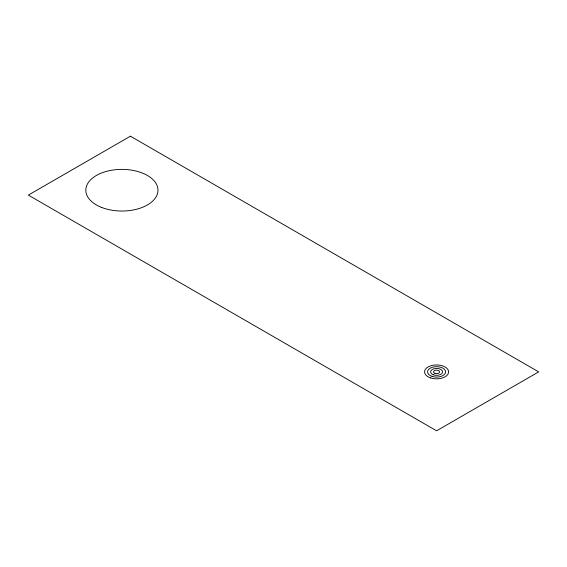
<?xml version="1.0" encoding="UTF-8"?>
<svg xmlns="http://www.w3.org/2000/svg" width="567" height="567" viewBox="0 0 567 567"><rect width="100%" height="100%" fill="white"/><g stroke="black" fill="none" stroke-linecap="round" stroke-linejoin="round"><path stroke-width="0.85" d="M130.41 136.193L28.35 195.112L436.59 430.807L538.65 371.888L130.41 136.193M101.677 207.458A36.082 20.83 0 0 0 157.895 191.689A36.082 20.83 0 0 0 106.135 171.468A36.082 20.83 0 0 0 101.677 207.458M434.903 373.32A3.005 1.736 0 0 0 439.588 372.009A3.005 1.736 0 0 0 435.279 370.322A3.005 1.736 0 0 0 434.903 373.32M433.216 374.759A6.017 3.473 0 0 0 442.586 372.136A6.017 3.473 0 0 0 433.961 368.763A6.017 3.473 0 0 0 433.216 374.759M432.082 376.396A9.022 5.209 0 0 0 445.612 371.888A9.022 5.209 0 0 0 432.082 367.373A9.022 5.209 0 0 0 432.082 376.396M430.573 377.898A12.027 6.946 0 0 0 448.617 371.888A12.027 6.946 0 0 0 430.573 365.871A12.027 6.946 0 0 0 430.573 377.898"/></g></svg>
